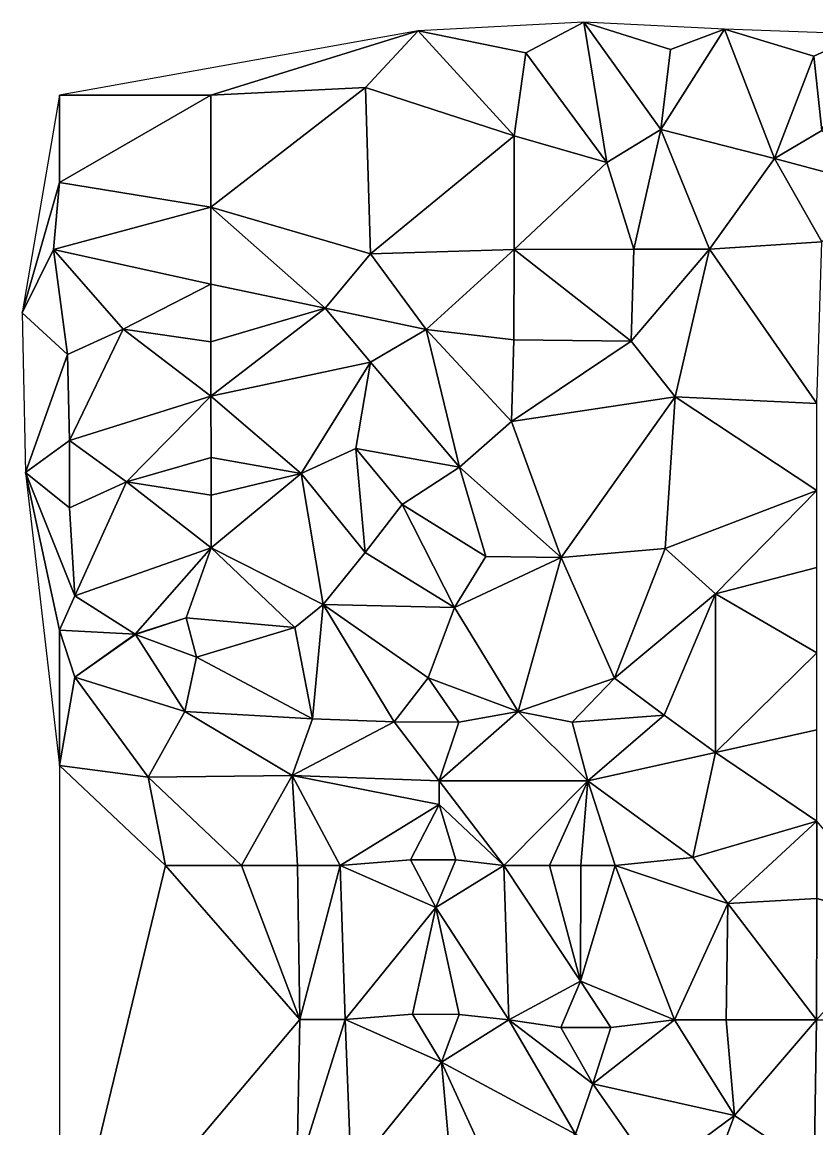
# Model space of a CAD drawing. Header units: metres. Extents: x 246072 to 246543, y 6709082 to 6709569.
# Drawn here: x 246072.2 to 246229.5, y 6709350 to 6709569.2 of the extents above; entities that cross this region are included whole.
import ezdxf

# ---------------------------------------------------------------- set-up
doc = ezdxf.new("R2010")
doc.units = ezdxf.units.M

msp = doc.modelspace()

# ---------------------------------------------------------------- linework, layer by layer
for points in [[(246183.34, 6709569.19, 18.25), (246150.57, 6709567.47, 15.15), (246171.84, 6709563.12, 16.11)], [(246187.91, 6709541.42, 14.67), (246183.34, 6709569.19, 18.25), (246171.84, 6709563.12, 16.11)], [(246198.56, 6709547.96, 16.34), (246183.34, 6709569.19, 18.25), (246187.91, 6709541.42, 14.67)], [(246200.53, 6709563.76, 19.38), (246183.34, 6709569.19, 18.25), (246198.56, 6709547.96, 16.34)], [(246211.2, 6709567.77, 21.76), (246183.34, 6709569.19, 18.25), (246200.53, 6709563.76, 19.38)], [(246150.57, 6709567.47, 15.15), (246079.56, 6709554.7, 13.55), (246109.55, 6709554.71, 13.2)], [(246150.57, 6709567.47, 15.15), (246109.55, 6709554.71, 13.2), (246140.16, 6709556.27, 13.59)], [(246169.53, 6709546.69, 14.09), (246150.57, 6709567.47, 15.15), (246140.16, 6709556.27, 13.59)], [(246171.84, 6709563.12, 16.11), (246150.57, 6709567.47, 15.15), (246169.53, 6709546.69, 14.09)], [(246211.2, 6709567.77, 21.76), (246198.56, 6709547.96, 16.34), (246221.11, 6709542.21, 17.61)], [(246211.2, 6709567.77, 21.76), (246200.53, 6709563.76, 19.38), (246198.56, 6709547.96, 16.34)], [(246228.89, 6709562.45, 22.98), (246211.2, 6709567.77, 21.76), (246221.11, 6709542.21, 17.61)], [(246238.49, 6709566.79, 25.4), (246211.2, 6709567.77, 21.76), (246228.89, 6709562.45, 22.98)], [(246238.49, 6709566.79, 25.4), (246228.89, 6709562.45, 22.98), (246230.45, 6709547.71, 19.61)], [(246187.91, 6709541.42, 14.67), (246171.84, 6709563.12, 16.11), (246169.53, 6709546.69, 14.09)], [(246228.89, 6709562.45, 22.98), (246221.11, 6709542.21, 17.61), (246230.45, 6709547.71, 19.61)], [(246140.16, 6709556.27, 13.59), (246109.55, 6709554.71, 13.2), (246109.55, 6709532.55, 14.15)], [(246140.16, 6709556.27, 13.59), (246109.55, 6709532.55, 14.15), (246141.12, 6709523.3, 13.75)], [(246169.53, 6709546.69, 14.09), (246140.16, 6709556.27, 13.59), (246141.12, 6709523.3, 13.75)], [(246072.17, 6709511.62, 18.53), (246079.57, 6709537.43, 14.72), (246079.56, 6709554.7, 13.55)], [(246109.55, 6709554.71, 13.2), (246079.56, 6709554.7, 13.55), (246079.57, 6709537.43, 14.72)], [(246109.55, 6709554.71, 13.2), (246079.57, 6709537.43, 14.72), (246109.55, 6709532.55, 14.15)], [(246169.53, 6709546.69, 14.09), (246141.12, 6709523.3, 13.75), (246169.53, 6709524.19, 13.45)], [(246187.91, 6709541.42, 14.67), (246169.53, 6709546.69, 14.09), (246169.53, 6709524.19, 13.45)], [(246198.56, 6709547.96, 16.34), (246187.91, 6709541.42, 14.67), (246193.23, 6709524.2, 14.11)], [(246198.56, 6709547.96, 16.34), (246193.23, 6709524.2, 14.11), (246208.23, 6709524.22, 14.92)], [(246221.11, 6709542.21, 17.61), (246198.56, 6709547.96, 16.34), (246208.23, 6709524.22, 14.92)], [(246230.45, 6709547.71, 19.61), (246221.11, 6709542.21, 17.61), (246241.11, 6709536.84, 18.39)], [(246221.11, 6709542.21, 17.61), (246208.23, 6709524.22, 14.92), (246230.49, 6709525.7, 16.34)], [(246241.11, 6709536.84, 18.39), (246221.11, 6709542.21, 17.61), (246230.49, 6709525.7, 16.34)], [(246187.91, 6709541.42, 14.67), (246169.53, 6709524.19, 13.45), (246193.23, 6709524.2, 14.11)], [(246072.17, 6709511.62, 18.53), (246078.36, 6709524.16, 16.3), (246079.57, 6709537.43, 14.72)], [(246109.55, 6709532.55, 14.15), (246079.57, 6709537.43, 14.72), (246078.36, 6709524.16, 16.3)], [(246109.55, 6709517.27, 15.79), (246109.55, 6709532.55, 14.15), (246078.36, 6709524.16, 16.3)], [(246132.18, 6709512.55, 15.23), (246141.12, 6709523.3, 13.75), (246109.55, 6709532.55, 14.15)], [(246132.18, 6709512.55, 15.23), (246109.55, 6709532.55, 14.15), (246109.55, 6709517.27, 15.79)], [(246230.49, 6709525.7, 16.34), (246208.23, 6709524.22, 14.92), (246229.49, 6709493.67, 15.61)], [(246072.17, 6709511.62, 18.53), (246081.13, 6709503.35, 19.66), (246078.36, 6709524.16, 16.3)], [(246109.55, 6709517.27, 15.79), (246078.36, 6709524.16, 16.3), (246092.16, 6709508.39, 18.02)], [(246078.36, 6709524.16, 16.3), (246081.13, 6709503.35, 19.66), (246092.16, 6709508.39, 18.02)], [(246132.18, 6709512.55, 15.23), (246152.17, 6709508.3, 14.86), (246141.12, 6709523.3, 13.75)], [(246169.53, 6709524.19, 13.45), (246141.12, 6709523.3, 13.75), (246152.17, 6709508.3, 14.86)], [(246169.53, 6709524.19, 13.45), (246152.17, 6709508.3, 14.86), (246169.52, 6709506.28, 14.63)], [(246192.71, 6709506.03, 14.62), (246169.53, 6709524.19, 13.45), (246169.52, 6709506.28, 14.63)], [(246193.23, 6709524.2, 14.11), (246169.53, 6709524.19, 13.45), (246192.71, 6709506.03, 14.62)], [(246208.23, 6709524.22, 14.92), (246193.23, 6709524.2, 14.11), (246192.71, 6709506.03, 14.62)], [(246208.23, 6709524.22, 14.92), (246192.71, 6709506.03, 14.62), (246201.42, 6709494.97, 15.26)], [(246208.23, 6709524.22, 14.92), (246201.42, 6709494.97, 15.26), (246229.49, 6709493.67, 15.61)], [(246109.55, 6709517.27, 15.79), (246092.16, 6709508.39, 18.02), (246109.55, 6709505.85, 17.49)], [(246132.18, 6709512.55, 15.23), (246109.55, 6709517.27, 15.79), (246109.55, 6709505.85, 17.49)], [(246072.81, 6709480, 24.84), (246081.13, 6709503.35, 19.66), (246072.17, 6709511.62, 18.53)], [(246132.18, 6709512.55, 15.23), (246109.55, 6709505.85, 17.49), (246109.55, 6709495.14, 19.69)], [(246132.18, 6709512.55, 15.23), (246109.55, 6709495.14, 19.69), (246141.12, 6709501.86, 16.3)], [(246132.18, 6709512.55, 15.23), (246141.12, 6709501.86, 16.3), (246152.17, 6709508.3, 14.86)], [(246081.51, 6709486.31, 23.22), (246092.16, 6709508.39, 18.02), (246081.13, 6709503.35, 19.66)], [(246109.55, 6709495.14, 19.69), (246092.16, 6709508.39, 18.02), (246081.51, 6709486.31, 23.22)], [(246109.55, 6709495.14, 19.69), (246109.55, 6709505.85, 17.49), (246092.16, 6709508.39, 18.02)], [(246158.73, 6709481.03, 18.55), (246152.17, 6709508.3, 14.86), (246141.12, 6709501.86, 16.3)], [(246169.05, 6709490.07, 16.51), (246169.52, 6709506.28, 14.63), (246152.17, 6709508.3, 14.86)], [(246158.73, 6709481.03, 18.55), (246169.05, 6709490.07, 16.51), (246152.17, 6709508.3, 14.86)], [(246192.71, 6709506.03, 14.62), (246169.52, 6709506.28, 14.63), (246169.05, 6709490.07, 16.51)], [(246201.42, 6709494.97, 15.26), (246192.71, 6709506.03, 14.62), (246169.05, 6709490.07, 16.51)], [(246072.81, 6709480, 24.84), (246081.51, 6709486.31, 23.22), (246081.13, 6709503.35, 19.66)], [(246127.38, 6709479.79, 21.58), (246141.12, 6709501.86, 16.3), (246109.55, 6709495.14, 19.69)], [(246127.38, 6709479.79, 21.58), (246138.24, 6709484.76, 19.64), (246141.12, 6709501.86, 16.3)], [(246158.73, 6709481.03, 18.55), (246141.12, 6709501.86, 16.3), (246138.24, 6709484.76, 19.64)], [(246109.55, 6709495.14, 19.69), (246081.51, 6709486.31, 23.22), (246092.8, 6709478.13, 24.42)], [(246109.56, 6709482.99, 22.32), (246109.55, 6709495.14, 19.69), (246092.8, 6709478.13, 24.42)], [(246127.38, 6709479.79, 21.58), (246109.55, 6709495.14, 19.69), (246109.56, 6709482.99, 22.32)], [(246201.42, 6709494.97, 15.26), (246169.05, 6709490.07, 16.51), (246178.84, 6709463.18, 17.95)], [(246201.42, 6709494.97, 15.26), (246178.84, 6709463.18, 17.95), (246199.44, 6709464.94, 15.67)], [(246229.49, 6709476.45, 15.14), (246201.42, 6709494.97, 15.26), (246199.44, 6709464.94, 15.67)], [(246229.49, 6709493.67, 15.61), (246201.42, 6709494.97, 15.26), (246229.49, 6709476.45, 15.14)], [(246158.73, 6709481.03, 18.55), (246178.84, 6709463.18, 17.95), (246169.05, 6709490.07, 16.51)], [(246072.81, 6709480, 24.84), (246081.51, 6709472.99, 26.07), (246081.51, 6709486.31, 23.22)], [(246081.51, 6709472.99, 26.07), (246092.8, 6709478.13, 24.42), (246081.51, 6709486.31, 23.22)], [(246109.56, 6709482.99, 22.32), (246092.8, 6709478.13, 24.42), (246109.56, 6709475.48, 23.96)], [(246127.38, 6709479.79, 21.58), (246109.56, 6709482.99, 22.32), (246109.56, 6709475.48, 23.96)], [(246127.38, 6709479.79, 21.58), (246140.05, 6709464.12, 23.62), (246138.24, 6709484.76, 19.64)], [(246138.24, 6709484.76, 19.64), (246140.05, 6709464.12, 23.62), (246147.39, 6709473.64, 20.79)], [(246158.73, 6709481.03, 18.55), (246138.24, 6709484.76, 19.64), (246147.39, 6709473.64, 20.79)], [(246158.73, 6709481.03, 18.55), (246147.39, 6709473.64, 20.79), (246163.95, 6709463.35, 20.19)], [(246158.73, 6709481.03, 18.55), (246163.95, 6709463.35, 20.19), (246178.84, 6709463.18, 17.95)], [(246072.81, 6709480, 24.84), (246082.57, 6709455.53, 29.78), (246081.51, 6709472.99, 26.07)], [(246079.57, 6709448.76, 31.15), (246072.81, 6709480, 24.84), (246079.58, 6709421.98, 34.87)], [(246079.57, 6709448.76, 31.15), (246082.57, 6709455.53, 29.78), (246072.81, 6709480, 24.84)], [(246109.58, 6709465.07, 26.34), (246127.38, 6709479.79, 21.58), (246109.56, 6709475.48, 23.96)], [(246131.73, 6709453.86, 26.39), (246127.38, 6709479.79, 21.58), (246109.58, 6709465.07, 26.34)], [(246131.73, 6709453.86, 26.39), (246140.05, 6709464.12, 23.62), (246127.38, 6709479.79, 21.58)], [(246082.57, 6709455.53, 29.78), (246092.8, 6709478.13, 24.42), (246081.51, 6709472.99, 26.07)], [(246109.58, 6709465.07, 26.34), (246092.8, 6709478.13, 24.42), (246082.57, 6709455.53, 29.78)], [(246109.58, 6709465.07, 26.34), (246109.56, 6709475.48, 23.96), (246092.8, 6709478.13, 24.42)], [(246229.49, 6709476.45, 15.14), (246199.44, 6709464.94, 15.67), (246209.41, 6709455.94, 14.33)], [(246229.49, 6709476.45, 15.14), (246209.41, 6709455.94, 14.33), (246229.49, 6709461.2, 13.87)], [(246157.77, 6709453.28, 22.16), (246147.39, 6709473.64, 20.79), (246140.05, 6709464.12, 23.62)], [(246157.77, 6709453.28, 22.16), (246163.95, 6709463.35, 20.19), (246147.39, 6709473.64, 20.79)], [(246109.58, 6709465.07, 26.34), (246082.57, 6709455.53, 29.78), (246094.56, 6709447.96, 30.83)], [(246104.62, 6709451.19, 29.69), (246109.58, 6709465.07, 26.34), (246094.56, 6709447.96, 30.83)], [(246126.15, 6709449.28, 27.94), (246109.58, 6709465.07, 26.34), (246104.62, 6709451.19, 29.69)], [(246126.15, 6709449.28, 27.94), (246131.73, 6709453.86, 26.39), (246109.58, 6709465.07, 26.34)], [(246131.73, 6709453.86, 26.39), (246157.77, 6709453.28, 22.16), (246140.05, 6709464.12, 23.62)], [(246157.77, 6709453.28, 22.16), (246178.84, 6709463.18, 17.95), (246163.95, 6709463.35, 20.19)], [(246157.77, 6709453.28, 22.16), (246170.33, 6709432.65, 19.93), (246178.84, 6709463.18, 17.95)], [(246189.39, 6709439.27, 15.54), (246178.84, 6709463.18, 17.95), (246170.33, 6709432.65, 19.93)], [(246199.44, 6709464.94, 15.67), (246178.84, 6709463.18, 17.95), (246189.39, 6709439.27, 15.54)], [(246199.44, 6709464.94, 15.67), (246189.39, 6709439.27, 15.54), (246209.41, 6709455.94, 14.33)], [(246229.49, 6709461.2, 13.87), (246209.41, 6709455.94, 14.33), (246229.48, 6709444.28, 11.88)], [(246079.57, 6709448.76, 31.15), (246094.56, 6709447.96, 30.83), (246082.57, 6709455.53, 29.78)], [(246209.41, 6709455.94, 14.33), (246189.39, 6709439.27, 15.54), (246199.23, 6709431.95, 12.79)], [(246209.41, 6709455.94, 14.33), (246199.23, 6709431.95, 12.79), (246209.39, 6709424.52, 10.65)], [(246209.41, 6709455.94, 14.33), (246209.39, 6709424.52, 10.65), (246229.48, 6709444.28, 11.88)], [(246126.15, 6709449.28, 27.94), (246129.62, 6709431.19, 29.61), (246131.73, 6709453.86, 26.39)], [(246131.73, 6709453.86, 26.39), (246129.62, 6709431.19, 29.61), (246145.78, 6709430.59, 26.51)], [(246131.73, 6709453.86, 26.39), (246152.52, 6709439.29, 24.39), (246157.77, 6709453.28, 22.16)], [(246131.73, 6709453.86, 26.39), (246145.78, 6709430.59, 26.51), (246152.52, 6709439.29, 24.39)], [(246157.77, 6709453.28, 22.16), (246152.52, 6709439.29, 24.39), (246170.33, 6709432.65, 19.93)], [(246094.62, 6709447.93, 30.83), (246104.62, 6709451.19, 29.69), (246094.56, 6709447.96, 30.83)], [(246094.62, 6709447.93, 30.83), (246106.66, 6709443.43, 30.91), (246104.62, 6709451.19, 29.69)], [(246126.15, 6709449.28, 27.94), (246104.62, 6709451.19, 29.69), (246106.66, 6709443.43, 30.91)], [(246079.57, 6709448.76, 31.15), (246082.58, 6709439.43, 32.61), (246094.56, 6709447.96, 30.83)], [(246079.57, 6709448.76, 31.15), (246079.58, 6709421.98, 34.87), (246082.58, 6709439.43, 32.61)], [(246094.62, 6709447.93, 30.83), (246094.56, 6709447.96, 30.83), (246082.58, 6709439.43, 32.61)], [(246094.62, 6709447.93, 30.83), (246082.58, 6709439.43, 32.61), (246104.35, 6709432.63, 32.68)], [(246094.62, 6709447.93, 30.83), (246104.35, 6709432.63, 32.68), (246106.66, 6709443.43, 30.91)], [(246126.15, 6709449.28, 27.94), (246106.66, 6709443.43, 30.91), (246129.62, 6709431.19, 29.61)], [(246229.48, 6709444.28, 11.88), (246209.39, 6709424.52, 10.65), (246229.49, 6709429.04, 9.95)], [(246129.62, 6709431.19, 29.61), (246106.66, 6709443.43, 30.91), (246104.35, 6709432.63, 32.68)], [(246097.11, 6709419.63, 34.31), (246082.58, 6709439.43, 32.61), (246079.58, 6709421.98, 34.87)], [(246097.11, 6709419.63, 34.31), (246104.35, 6709432.63, 32.68), (246082.58, 6709439.43, 32.61)], [(246145.78, 6709430.59, 26.51), (246158.6, 6709430.54, 23.35), (246152.52, 6709439.29, 24.39)], [(246158.6, 6709430.54, 23.35), (246170.33, 6709432.65, 19.93), (246152.52, 6709439.29, 24.39)], [(246189.39, 6709439.27, 15.54), (246170.33, 6709432.65, 19.93), (246181.05, 6709430.51, 16.79)], [(246189.39, 6709439.27, 15.54), (246181.05, 6709430.51, 16.79), (246199.23, 6709431.95, 12.79)], [(246125.63, 6709419.96, 31.1), (246104.35, 6709432.63, 32.68), (246097.11, 6709419.63, 34.31)], [(246125.63, 6709419.96, 31.1), (246129.62, 6709431.19, 29.61), (246104.35, 6709432.63, 32.68)], [(246154.7, 6709418.94, 24.55), (246170.33, 6709432.65, 19.93), (246158.6, 6709430.54, 23.35)], [(246154.7, 6709418.94, 24.55), (246184.16, 6709418.92, 14.85), (246170.33, 6709432.65, 19.93)], [(246170.33, 6709432.65, 19.93), (246184.16, 6709418.92, 14.85), (246181.05, 6709430.51, 16.79)], [(246125.63, 6709419.96, 31.1), (246145.78, 6709430.59, 26.51), (246129.62, 6709431.19, 29.61)], [(246125.63, 6709419.96, 31.1), (246154.7, 6709418.94, 24.55), (246145.78, 6709430.59, 26.51)], [(246154.7, 6709418.94, 24.55), (246158.6, 6709430.54, 23.35), (246145.78, 6709430.59, 26.51)], [(246199.23, 6709431.95, 12.79), (246181.05, 6709430.51, 16.79), (246184.16, 6709418.92, 14.85)], [(246199.23, 6709431.95, 12.79), (246184.16, 6709418.92, 14.85), (246209.39, 6709424.52, 10.65)], [(246229.49, 6709429.04, 9.95), (246209.39, 6709424.52, 10.65), (246229.5, 6709410.9, 8.26)], [(246209.39, 6709424.52, 10.65), (246184.16, 6709418.92, 14.85), (246204.91, 6709403.73, 8.96)], [(246229.5, 6709410.9, 8.26), (246209.39, 6709424.52, 10.65), (246204.91, 6709403.73, 8.96)], [(246100.54, 6709402.15, 35.13), (246079.58, 6709421.98, 34.87), (246079.57, 6709315.21, 32.37)], [(246097.11, 6709419.63, 34.31), (246079.58, 6709421.98, 34.87), (246100.54, 6709402.15, 35.13)], [(246125.63, 6709419.96, 31.1), (246097.11, 6709419.63, 34.31), (246115.57, 6709402.16, 33.39)], [(246097.11, 6709419.63, 34.31), (246100.54, 6709402.15, 35.13), (246115.57, 6709402.16, 33.39)], [(246125.63, 6709419.96, 31.1), (246115.57, 6709402.16, 33.39), (246126.66, 6709402.14, 31.57)], [(246125.63, 6709419.96, 31.1), (246154.7, 6709414.2, 24.55), (246154.7, 6709418.94, 24.55)], [(246125.63, 6709419.96, 31.1), (246135.1, 6709402.14, 29.48), (246154.7, 6709414.2, 24.55)], [(246125.63, 6709419.96, 31.1), (246126.66, 6709402.14, 31.57), (246135.1, 6709402.14, 29.48)], [(246154.7, 6709418.94, 24.55), (246154.7, 6709414.2, 24.55), (246167.53, 6709402.13, 19.5)], [(246154.7, 6709418.94, 24.55), (246167.53, 6709402.13, 19.5), (246184.16, 6709418.92, 14.85)], [(246167.53, 6709402.13, 19.5), (246176.58, 6709402.14, 16.12), (246184.16, 6709418.92, 14.85)], [(246184.16, 6709418.92, 14.85), (246176.58, 6709402.14, 16.12), (246182.77, 6709402.14, 13.92)], [(246189.52, 6709402.15, 12.11), (246184.16, 6709418.92, 14.85), (246182.77, 6709402.14, 13.92)], [(246189.52, 6709402.15, 12.11), (246204.91, 6709403.73, 8.96), (246184.16, 6709418.92, 14.85)], [(246154.7, 6709414.2, 24.55), (246135.1, 6709402.14, 29.48), (246149.04, 6709403.27, 25.89)], [(246154.7, 6709414.2, 24.55), (246149.04, 6709403.27, 25.89), (246158.04, 6709403.27, 23.08)], [(246154.7, 6709414.2, 24.55), (246158.04, 6709403.27, 23.08), (246167.53, 6709402.13, 19.5)], [(246229.5, 6709410.9, 8.26), (246204.91, 6709403.73, 8.96), (246211.85, 6709394.59, 7.83)], [(246229.5, 6709410.9, 8.26), (246211.85, 6709394.59, 7.83), (246229.47, 6709395.62, 7.28)], [(246246.59, 6709390.78, 8.47), (246229.5, 6709410.9, 8.26), (246229.47, 6709395.62, 7.28)], [(246127.15, 6709371.62, 31.53), (246100.54, 6709402.15, 35.13), (246079.57, 6709315.21, 32.37)], [(246127.15, 6709371.62, 31.53), (246115.57, 6709402.16, 33.39), (246100.54, 6709402.15, 35.13)], [(246126.66, 6709402.14, 31.57), (246115.57, 6709402.16, 33.39), (246127.15, 6709371.62, 31.53)], [(246126.66, 6709402.14, 31.57), (246127.15, 6709371.62, 31.53), (246135.1, 6709402.14, 29.48)], [(246135.1, 6709402.14, 29.48), (246127.15, 6709371.62, 31.53), (246136.1, 6709371.62, 29.28)], [(246135.1, 6709402.14, 29.48), (246154.06, 6709393.85, 24.3), (246149.04, 6709403.27, 25.89)], [(246135.1, 6709402.14, 29.48), (246136.1, 6709371.62, 29.28), (246154.06, 6709393.85, 24.3)], [(246149.04, 6709403.27, 25.89), (246154.06, 6709393.85, 24.3), (246158.04, 6709403.27, 23.08)], [(246158.04, 6709403.27, 23.08), (246154.06, 6709393.85, 24.3), (246167.53, 6709402.13, 19.5)], [(246167.53, 6709402.13, 19.5), (246154.06, 6709393.85, 24.3), (246168.51, 6709371.6, 19.34)], [(246167.53, 6709402.13, 19.5), (246182.7, 6709379.22, 14.14), (246176.58, 6709402.14, 16.12)], [(246167.53, 6709402.13, 19.5), (246168.51, 6709371.6, 19.34), (246182.7, 6709379.22, 14.14)], [(246176.58, 6709402.14, 16.12), (246182.7, 6709379.22, 14.14), (246182.77, 6709402.14, 13.92)], [(246189.52, 6709402.15, 12.11), (246182.7, 6709379.22, 14.14), (246201.32, 6709371.6, 9.66)], [(246189.52, 6709402.15, 12.11), (246182.77, 6709402.14, 13.92), (246182.7, 6709379.22, 14.14)], [(246189.52, 6709402.15, 12.11), (246211.85, 6709394.59, 7.83), (246204.91, 6709403.73, 8.96)], [(246189.52, 6709402.15, 12.11), (246201.32, 6709371.6, 9.66), (246211.85, 6709394.59, 7.83)], [(246229.47, 6709395.62, 7.28), (246211.85, 6709394.59, 7.83), (246229.39, 6709371.6, 6.22)], [(246246.59, 6709390.78, 8.47), (246229.47, 6709395.62, 7.28), (246229.39, 6709371.6, 6.22)], [(246136.1, 6709371.62, 29.28), (246149.41, 6709372.67, 25.82), (246154.06, 6709393.85, 24.3)], [(246149.41, 6709372.67, 25.82), (246158.65, 6709372.65, 22.87), (246154.06, 6709393.85, 24.3)], [(246154.06, 6709393.85, 24.3), (246158.65, 6709372.65, 22.87), (246168.51, 6709371.6, 19.34)], [(246211.85, 6709394.59, 7.83), (246201.32, 6709371.6, 9.66), (246211.5, 6709371.61, 7.7)], [(246211.85, 6709394.59, 7.83), (246211.5, 6709371.61, 7.7), (246229.39, 6709371.6, 6.22)], [(246246.59, 6709390.78, 8.47), (246229.39, 6709371.6, 6.22), (246257.71, 6709371.19, 7.86)], [(246168.51, 6709371.6, 19.34), (246178.81, 6709370.07, 15.93), (246182.7, 6709379.22, 14.14)], [(246188.7, 6709370.07, 12.93), (246182.7, 6709379.22, 14.14), (246178.81, 6709370.07, 15.93)], [(246188.7, 6709370.07, 12.93), (246201.32, 6709371.6, 9.66), (246182.7, 6709379.22, 14.14)], [(246127.15, 6709371.62, 31.53), (246079.57, 6709315.21, 32.37), (246126.56, 6709341.1, 31.46)], [(246127.15, 6709371.62, 31.53), (246126.56, 6709341.1, 31.46), (246136.1, 6709371.62, 29.28)], [(246126.56, 6709341.1, 31.46), (246137.28, 6709341.09, 29.53), (246136.1, 6709371.62, 29.28)], [(246155.19, 6709363.2, 24.63), (246149.41, 6709372.67, 25.82), (246136.1, 6709371.62, 29.28)], [(246155.19, 6709363.2, 24.63), (246136.1, 6709371.62, 29.28), (246137.28, 6709341.09, 29.53)], [(246155.19, 6709363.2, 24.63), (246158.65, 6709372.65, 22.87), (246149.41, 6709372.67, 25.82)], [(246155.19, 6709363.2, 24.63), (246168.51, 6709371.6, 19.34), (246158.65, 6709372.65, 22.87)], [(246155.19, 6709363.2, 24.63), (246181.69, 6709348.93, 17.26), (246168.51, 6709371.6, 19.34)], [(246185.16, 6709358.89, 15.13), (246178.81, 6709370.07, 15.93), (246168.51, 6709371.6, 19.34)], [(246185.16, 6709358.89, 15.13), (246168.51, 6709371.6, 19.34), (246181.69, 6709348.93, 17.26)], [(246185.16, 6709358.89, 15.13), (246213.17, 6709352.66, 8.27), (246201.32, 6709371.6, 9.66)], [(246185.16, 6709358.89, 15.13), (246201.32, 6709371.6, 9.66), (246188.7, 6709370.07, 12.93)], [(246201.32, 6709371.6, 9.66), (246213.17, 6709352.66, 8.27), (246211.5, 6709371.61, 7.7)], [(246229.39, 6709371.6, 6.22), (246211.5, 6709371.61, 7.7), (246213.17, 6709352.66, 8.27)], [(246229.39, 6709371.6, 6.22), (246213.17, 6709352.66, 8.27), (246228.93, 6709341.94, 6.47)], [(246257.71, 6709371.19, 7.86), (246229.39, 6709371.6, 6.22), (246228.93, 6709341.94, 6.47)], [(246257.71, 6709371.19, 7.86), (246228.93, 6709341.94, 6.47), (246259.47, 6709341.09, 6.16)], [(246185.16, 6709358.89, 15.13), (246188.7, 6709370.07, 12.93), (246178.81, 6709370.07, 15.93)], [(246155.19, 6709363.2, 24.63), (246137.28, 6709341.09, 29.53), (246157.18, 6709341.1, 25.29)], [(246155.19, 6709363.2, 24.63), (246165.28, 6709341.11, 22.92), (246181.69, 6709348.93, 17.26)], [(246155.19, 6709363.2, 24.63), (246157.18, 6709341.1, 25.29), (246165.28, 6709341.11, 22.92)], [(246185.16, 6709358.89, 15.13), (246181.69, 6709348.93, 17.26), (246197.6, 6709341.1, 13.31)], [(246185.16, 6709358.89, 15.13), (246197.6, 6709341.1, 13.31), (246213.17, 6709352.66, 8.27)], [(246197.6, 6709341.1, 13.31), (246209.15, 6709341.91, 9.93), (246213.17, 6709352.66, 8.27)], [(246228.93, 6709341.94, 6.47), (246213.17, 6709352.66, 8.27), (246209.15, 6709341.91, 9.93)]]:
    msp.add_3dface(points)

doc.saveas('drawing.dxf')
